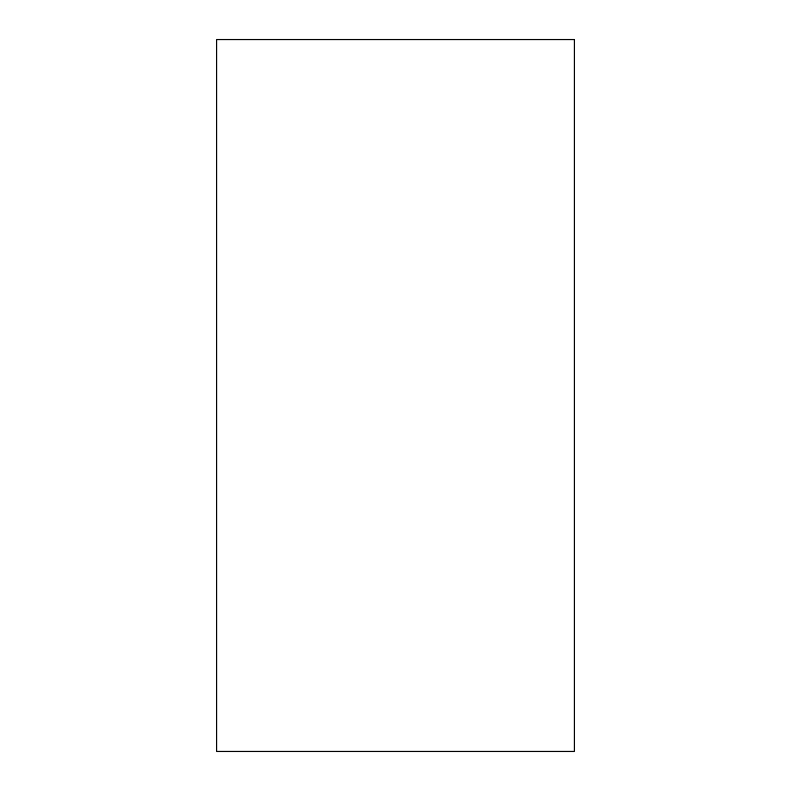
<?xml version="1.0" encoding="UTF-8"?>
<svg xmlns="http://www.w3.org/2000/svg" width="791" height="791" viewBox="0 0 791 791"><rect width="100%" height="100%" fill="white"/><g stroke="black" fill="none" stroke-linecap="round" stroke-linejoin="round"><path stroke-width="1.19" d="M574.414 39.55L216.586 39.55L216.586 751.45L574.414 751.45L574.414 39.55"/></g></svg>
